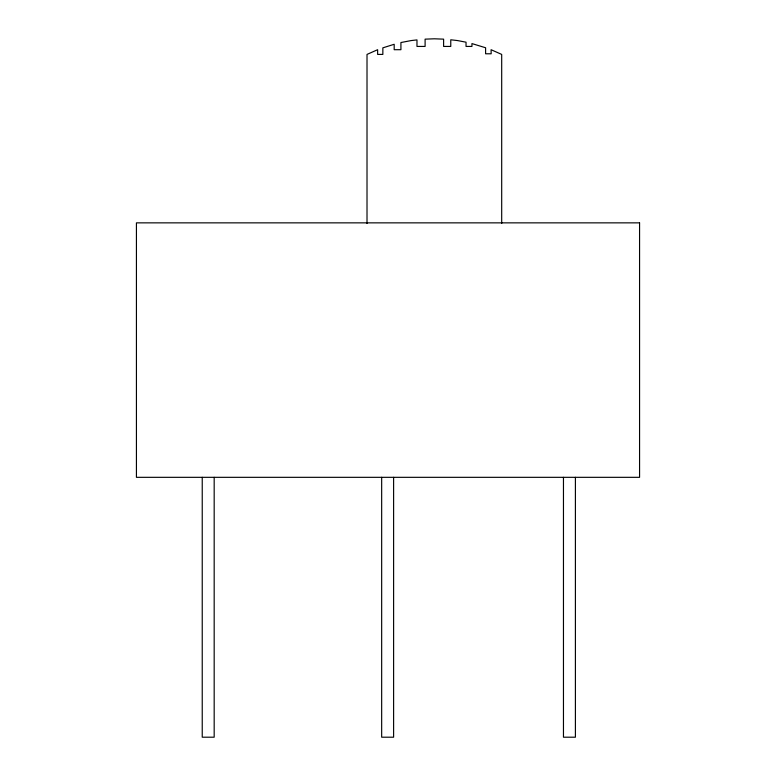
<?xml version="1.0" encoding="UTF-8"?>
<svg xmlns="http://www.w3.org/2000/svg" width="776" height="776" viewBox="0 0 776 776"><rect width="100%" height="100%" fill="white"/><g stroke="black" fill="none" stroke-linecap="round" stroke-linejoin="round"><path stroke-width="1.16" d="M575.404 477.327L575.404 737.2L563.463 737.2L563.463 477.327M501.694 223.498L501.694 54.417L491.082 49.703L491.169 53.787L485.601 53.787L485.601 47.753L471.944 43.582L471.944 46.434L466.036 46.434L466.036 42.195L457.51 40.565L450.769 39.789L450.769 46.434L443.61 46.434L443.61 39.149L434.356 38.8L425.102 39.149L425.102 46.434L416.974 46.434L416.974 39.906L411.202 40.565L400.92 42.535L400.92 49.703L394.189 49.703L394.189 44.28L382.849 47.85L382.849 54.417L377.631 54.417L377.631 49.703L367.009 54.417L367.009 223.498M393.607 477.327L393.607 737.2L381.666 737.2L381.666 477.327M214.176 477.327L214.176 737.2L202.235 737.2L202.235 477.327M639.569 222.857L136.43 222.857L136.43 477.327L639.569 477.327L639.569 222.857"/></g></svg>
